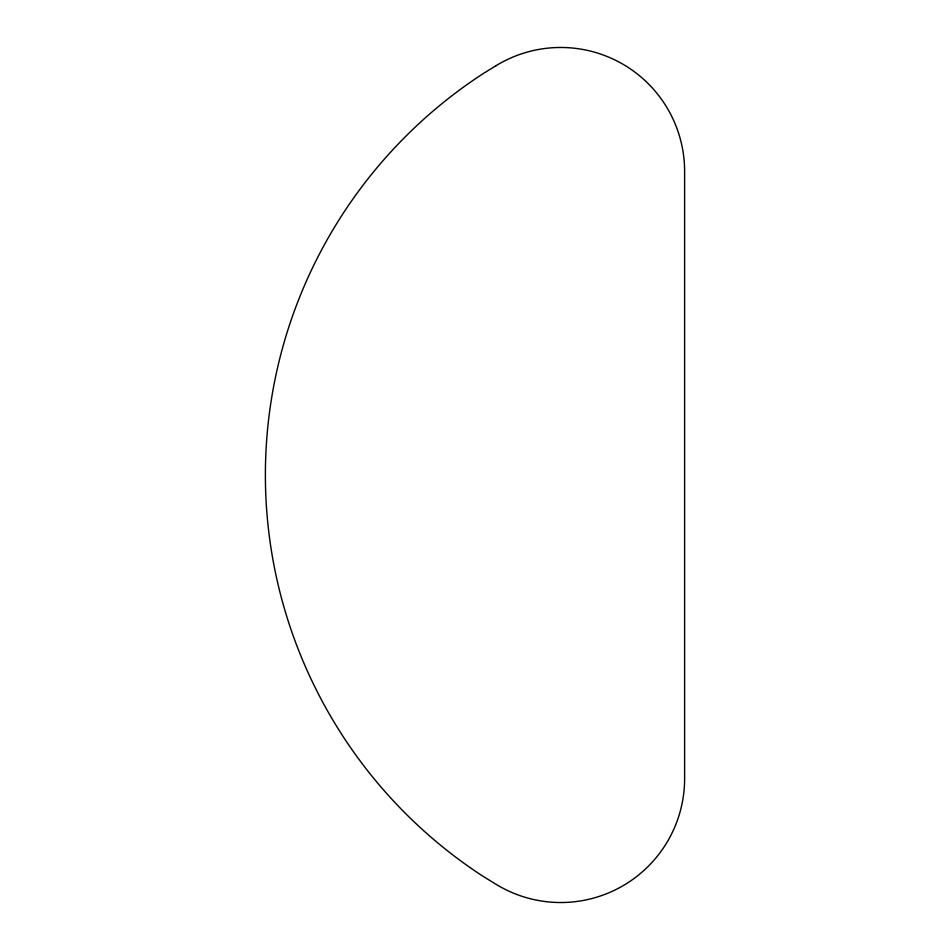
<?xml version="1.0" encoding="UTF-8"?>
<svg xmlns="http://www.w3.org/2000/svg" width="950" height="950" viewBox="0 0 950 950"><rect width="100%" height="100%" fill="white"/><g stroke="black" fill="none" stroke-linecap="round" stroke-linejoin="round"><path stroke-width="1.43" d="M495.995 65.728L483.407 73.447A478.8 478.8 0 0 0 483.407 876.553L495.995 884.272A123.892 123.892 0 0 0 684.617 778.632L684.617 171.368A123.892 123.892 0 0 0 495.995 65.728"/></g></svg>
